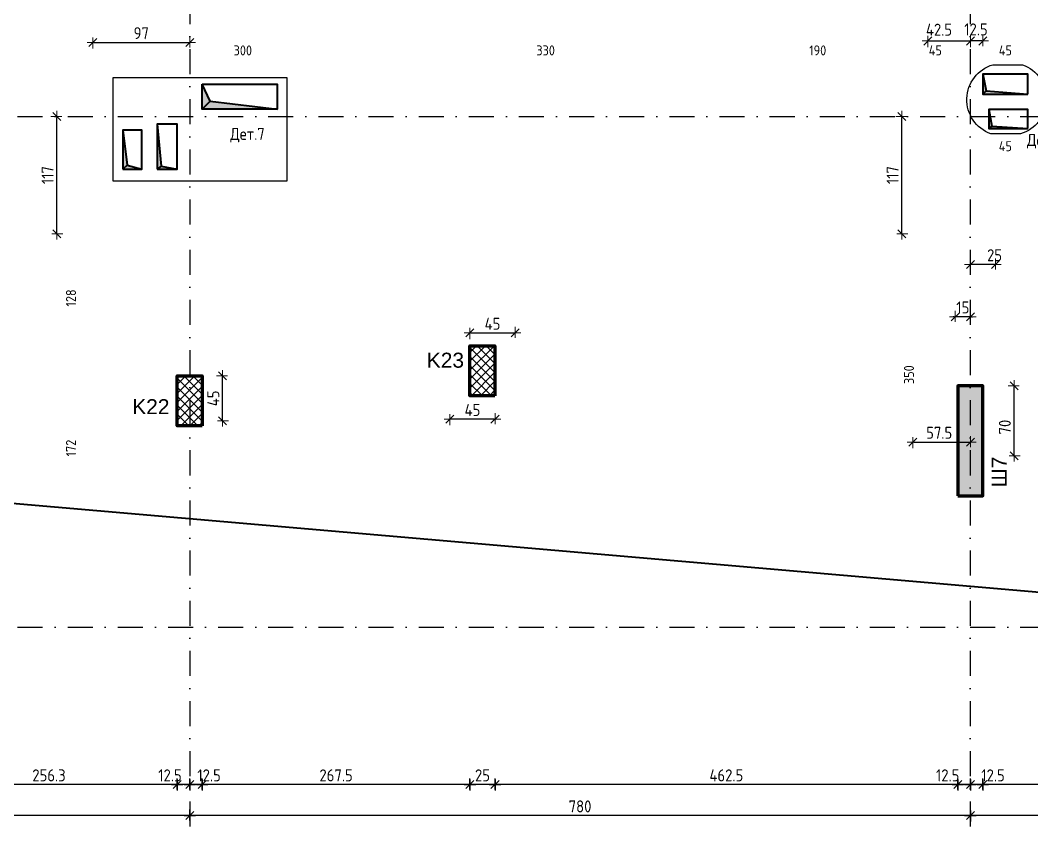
# Model space of a CAD drawing. Header units: millimetres. Extents: x -159 to 6378, y -1181 to 2393.
# Drawn here: x 774 to 1785, y 14 to 819 of the extents above; entities that cross this region are included whole.
import ezdxf

# ---------------------------------------------------------------- set-up
doc = ezdxf.new("R2010")
doc.units = ezdxf.units.MM
doc.header["$PDMODE"] = 35
doc.linetypes.add('DASHDOT', pattern=[1, 0.5, -0.25, 0, -0.25])
for name, color, linetype, lineweight in [('1K_arm_koti_x', 6, 'Continuous', 15), ('1K_arm_koti_x_us', 6, 'Continuous', 15), ('1K_arm_koti_y', 82, 'Continuous', 15), ('1K_arm_koti_y_us', 82, 'Continuous', 15), ('1K_dupki', 5, 'Continuous', 40), ('1K_kolony', 1, 'Continuous', 80), ('1K_kontur_04', 2, 'Continuous', 40), ('1K_koti_van6ni', 241, 'Continuous', 25), ('1K_shajby', 4, 'Continuous', 80), ('1K_strih', 31, 'Continuous', 25), ('1K_text-koloni', 3, 'Continuous', 35), ('1K_text-shajby', 3, 'Continuous', 35), ('1K_txt_otvori', 134, 'Continuous', 25)]:
    doc.layers.add(name, color=color, linetype=linetype, lineweight=lineweight)
for name, color, linetype in [('1K_AXIS', 7, 'DASHDOT'), ('1K_otvori-solid', 9, 'Continuous'), ('1K_shajby-solid', 9, 'Continuous')]:
    doc.layers.add(name, color=color, linetype=linetype)
doc.styles.add('DIM', font='romans.shx', dxfattribs={"width": 0.85})
doc.styles.add('Z1', font='ARIAL.TTF')
doc.dimstyles.new('obseg', dxfattribs={"dimtxt": 10, "dimasz": 1, "dimexe": 0.3, "dimexo": 0, "dimgap": 0, "dimtad": 0, "dimrnd": 1, "dimzin": 14, "dimdsep": 46, "dimtxsty": 'DIM', "dimblk": 'DIM2', "dimcen": 0.09, "dimse1": 1, "dimse2": 1, "dimsd1": 1, "dimsd2": 1, "dimclrd": 256, "dimclre": 256, "dimclrt": 256, "dimadec": 0, "dimazin": 0, "dimtfac": 2.307692, "dimtix": 1, "dimtmove": 2, "dimatfit": 3, "dimldrblk": 'DIM2', "dimfxl": 0, "dimtvp": 0.769231, "dimtolj": 1, "dimtzin": 14, "dimarcsym": 0})
doc.dimstyles.new('RAZR1', dxfattribs={"dimtxt": 12, "dimasz": 1, "dimexe": 0.3, "dimexo": 0, "dimgap": 0, "dimtad": 0, "dimrnd": 0.1, "dimzin": 14, "dimdsep": 46, "dimtxsty": 'DIM', "dimblk": 'DIM2', "dimcen": 0.09, "dimse1": 1, "dimse2": 1, "dimclrd": 256, "dimclre": 256, "dimclrt": 41, "dimadec": 8, "dimazin": 0, "dimtfac": 2.307692, "dimtix": 1, "dimtmove": 2, "dimatfit": 3, "dimldrblk": 'DIM2', "dimfxl": 0, "dimtvp": 0.769231, "dimtolj": 1, "dimtzin": 14, "dimarcsym": 0})

# ---------------------------------------------------------------- blocks, each defined once
blk = doc.blocks.new('*D6')
at = {"layer": 'Defpoints', "color": 0}
for p in [(832.4, 1083.5), (832.4, 1083.5), (832.4, 605.5)]:
    blk.add_point(p, dxfattribs=at)
at = {"layer": '1K_arm_koti_x', "insert": (824.7, 844.5), "char_height": 10, "attachment_point": 5, "rotation": 90, "style": 'DIM'}
blk.add_mtext('\\A1;478', dxfattribs=at)
blk = doc.blocks.new('DIM2')
for p, q in [((-5.7, 0), (5.7, 0)), ((4, 4), (-4, -4)), ((0, -5), (0, 6))]:
    blk.add_line(p, q)
blk = doc.blocks.new('*D23')
at = {"layer": 'Defpoints', "color": 0}
for p in [(832.4, 605.5), (832.4, 477), (832.4, 477)]:
    blk.add_point(p, dxfattribs=at)
at = {"layer": '1K_arm_koti_x', "insert": (824.7, 541.3), "char_height": 10, "attachment_point": 5, "rotation": 90, "style": 'DIM'}
blk.add_mtext('\\A1;128', dxfattribs=at)
blk = doc.blocks.new('*D24')
at = {"layer": 'Defpoints', "color": 0}
for p in [(1669.8, 605.5), (1669.8, 255.5), (1669.8, 255.5)]:
    blk.add_point(p, dxfattribs=at)
at = {"layer": '1K_arm_koti_x', "insert": (1662.1, 464.7), "char_height": 10, "attachment_point": 5, "rotation": 90, "style": 'DIM'}
blk.add_mtext('\\A1;350', dxfattribs=at)
blk = doc.blocks.new('*D25')
at = {"layer": '1K_arm_koti_x', "lineweight": -2}
blk.add_line((1747.4, 574.7), (1724.4, 574.7), dxfattribs=at)
at = {"layer": 'Defpoints', "color": 0}
for p in [(1723.4, 574.7), (1723.4, 560), (1748.4, 560)]:
    blk.add_point(p, dxfattribs=at)
at = {"layer": '1K_arm_koti_x', "lineweight": -2, "rotation": 180}
blk.add_blockref('DIM2', (1723.4, 574.7), dxfattribs=at)
at = {"layer": '1K_arm_koti_x', "lineweight": -2}
blk.add_blockref('DIM2', (1748.4, 574.7), dxfattribs=at)
at = {"layer": '1K_arm_koti_x', "color": 41, "insert": (1747.6, 584), "char_height": 12, "attachment_point": 5, "style": 'DIM'}
blk.add_mtext('\\A1;25', dxfattribs=at)
blk = doc.blocks.new('*D26')
at = {"layer": '1K_arm_koti_x', "lineweight": -2}
for p, q in [((1707.4, 522.6), (1706.4, 522.6)), ((1723.4, 522.6), (1708.4, 522.6)), ((1724.4, 522.6), (1725.4, 522.6))]:
    blk.add_line(p, q, dxfattribs=at)
at = {"layer": 'Defpoints', "color": 0}
for p in [(1708.4, 547.2), (1723.4, 547.2), (1708.4, 522.6)]:
    blk.add_point(p, dxfattribs=at)
at = {"layer": '1K_arm_koti_x', "lineweight": -2}
blk.add_blockref('DIM2', (1708.4, 522.6), dxfattribs=at)
at = {"layer": '1K_arm_koti_x', "lineweight": -2, "rotation": 180}
blk.add_blockref('DIM2', (1723.4, 522.6), dxfattribs=at)
at = {"layer": '1K_arm_koti_x', "color": 41, "insert": (1715.9, 531.8), "char_height": 12, "attachment_point": 5, "style": 'DIM'}
blk.add_mtext('\\A1;15', dxfattribs=at)
blk = doc.blocks.new('*D42')
at = {"layer": '1K_arm_koti_x', "lineweight": -2}
blk.add_line((1654.9, 606.5), (1654.9, 721.5), dxfattribs=at)
at = {"layer": 'Defpoints', "color": 0}
for p in [(1654.9, 722.5), (1723.4, 722.5), (1669.8, 605.5)]:
    blk.add_point(p, dxfattribs=at)
at = {"layer": '1K_arm_koti_x', "lineweight": -2}
for p, rotation in [((1654.9, 722.5), 90), ((1654.9, 605.5), 270)]:
    blk.add_blockref('DIM2', p, dxfattribs=dict(at, rotation=rotation))
at = {"layer": '1K_arm_koti_x', "color": 41, "insert": (1645.7, 664), "char_height": 12, "attachment_point": 5, "rotation": 90, "style": 'DIM'}
blk.add_mtext('\\A1;117', dxfattribs=at)
blk = doc.blocks.new('*D43')
at = {"layer": '1K_arm_koti_x', "lineweight": -2}
blk.add_line((810.5, 606.5), (810.5, 721.5), dxfattribs=at)
at = {"layer": 'Defpoints', "color": 0}
for p in [(810.5, 722.5), (943.4, 722.5), (832.4, 605.5)]:
    blk.add_point(p, dxfattribs=at)
at = {"layer": '1K_arm_koti_x', "lineweight": -2}
for p, rotation in [((810.5, 722.5), 90), ((810.5, 605.5), 270)]:
    blk.add_blockref('DIM2', p, dxfattribs=dict(at, rotation=rotation))
at = {"layer": '1K_arm_koti_x', "color": 41, "insert": (801.3, 664), "char_height": 12, "attachment_point": 5, "rotation": 90, "style": 'DIM'}
blk.add_mtext('\\A1;117', dxfattribs=at)
blk = doc.blocks.new('*D56')
at = {"layer": 'Defpoints', "color": 0}
for p in [(519.4, 780.9), (846.4, 780.9), (846.4, 780.9)]:
    blk.add_point(p, dxfattribs=at)
at = {"layer": '1K_arm_koti_y', "insert": (653.9, 788.6), "char_height": 10, "attachment_point": 5, "style": 'DIM'}
blk.add_mtext('\\A1;327', dxfattribs=at)
blk = doc.blocks.new('*D57')
at = {"layer": '1K_arm_koti_y', "lineweight": -2}
blk.add_line((847.4, 796.6), (942.4, 796.6), dxfattribs=at)
at = {"layer": 'Defpoints', "color": 0}
for p in [(943.4, 796.6), (846.4, 780.9), (943.4, 722.5)]:
    blk.add_point(p, dxfattribs=at)
at = {"layer": '1K_arm_koti_y', "lineweight": -2, "rotation": 180}
blk.add_blockref('DIM2', (846.4, 796.6), dxfattribs=at)
at = {"layer": '1K_arm_koti_y', "lineweight": -2}
blk.add_blockref('DIM2', (943.4, 796.6), dxfattribs=at)
at = {"layer": '1K_arm_koti_y', "color": 41, "insert": (894.9, 805.8), "char_height": 12, "attachment_point": 5, "style": 'DIM'}
blk.add_mtext('\\A1;97', dxfattribs=at)
blk = doc.blocks.new('*D58')
at = {"layer": 'Defpoints', "color": 0}
for p in [(846.4, 780.9), (1146.4, 780.9), (1146.4, 780.9)]:
    blk.add_point(p, dxfattribs=at)
at = {"layer": '1K_arm_koti_y', "insert": (996.4, 788.6), "char_height": 10, "attachment_point": 5, "style": 'DIM'}
blk.add_mtext('\\A1;300', dxfattribs=at)
blk = doc.blocks.new('*D60')
at = {"layer": 'Defpoints', "color": 0}
for p in [(1146.4, 780.9), (1475.9, 780.9), (1475.9, 780.9)]:
    blk.add_point(p, dxfattribs=at)
at = {"layer": '1K_arm_koti_y', "insert": (1299, 788.6), "char_height": 10, "attachment_point": 5, "style": 'DIM'}
blk.add_mtext('\\A1;330', dxfattribs=at)
blk = doc.blocks.new('*D65')
at = {"layer": 'Defpoints', "color": 0}
for p in [(832.4, 477), (832.4, 305.5), (832.4, 305.5)]:
    blk.add_point(p, dxfattribs=at)
at = {"layer": '1K_arm_koti_x', "insert": (824.7, 391.3), "char_height": 10, "attachment_point": 5, "rotation": 90, "style": 'DIM'}
blk.add_mtext('\\A1;172', dxfattribs=at)
blk = doc.blocks.new('*D67')
at = {"layer": '1K_arm_koti_x_us', "lineweight": -2}
blk.add_line((1224.4, 506.3), (1267.4, 506.3), dxfattribs=at)
at = {"layer": 'Defpoints', "color": 0}
for p in [(1268.4, 506.3), (1223.4, 455.4), (1268.4, 455.4)]:
    blk.add_point(p, dxfattribs=at)
at = {"layer": '1K_arm_koti_x_us', "lineweight": -2, "rotation": 180}
blk.add_blockref('DIM2', (1223.4, 506.3), dxfattribs=at)
at = {"layer": '1K_arm_koti_x_us', "lineweight": -2}
blk.add_blockref('DIM2', (1268.4, 506.3), dxfattribs=at)
at = {"layer": '1K_arm_koti_x_us', "color": 41, "insert": (1245.9, 515.5), "char_height": 12, "attachment_point": 5, "style": 'DIM'}
blk.add_mtext('\\A1;45', dxfattribs=at)
blk = doc.blocks.new('*D70')
at = {"layer": '1K_arm_koti_x_us', "lineweight": -2}
blk.add_line((1666.9, 397.3), (1722.4, 397.3), dxfattribs=at)
at = {"layer": 'Defpoints', "color": 0}
for p in [(1665.9, 427.2), (1723.4, 427.2), (1723.4, 397.3)]:
    blk.add_point(p, dxfattribs=at)
at = {"layer": '1K_arm_koti_x_us', "lineweight": -2, "rotation": 180}
blk.add_blockref('DIM2', (1665.9, 397.3), dxfattribs=at)
at = {"layer": '1K_arm_koti_x_us', "lineweight": -2}
blk.add_blockref('DIM2', (1723.4, 397.3), dxfattribs=at)
at = {"layer": '1K_arm_koti_x_us', "color": 41, "insert": (1692.3, 406.6), "char_height": 12, "attachment_point": 5, "style": 'DIM'}
blk.add_mtext('\\A1;57.5', dxfattribs=at)
blk = doc.blocks.new('*D71')
at = {"layer": '1K_arm_koti_x_us', "lineweight": -2}
blk.add_line((1247.4, 420.1), (1204.4, 420.1), dxfattribs=at)
at = {"layer": 'Defpoints', "color": 0}
for p in [(1203.4, 444.6), (1248.4, 443.5), (1203.4, 420.1)]:
    blk.add_point(p, dxfattribs=at)
at = {"layer": '1K_arm_koti_x_us', "lineweight": -2, "rotation": 180}
blk.add_blockref('DIM2', (1203.4, 420.1), dxfattribs=at)
at = {"layer": '1K_arm_koti_x_us', "lineweight": -2}
blk.add_blockref('DIM2', (1248.4, 420.1), dxfattribs=at)
at = {"layer": '1K_arm_koti_x_us', "color": 41, "insert": (1225.9, 429.4), "char_height": 12, "attachment_point": 5, "style": 'DIM'}
blk.add_mtext('\\A1;45', dxfattribs=at)
blk = doc.blocks.new('*D90')
at = {"layer": '1K_arm_koti_y_us', "lineweight": -2}
blk.add_line((1767.1, 384.5), (1767.1, 452.5), dxfattribs=at)
at = {"layer": 'Defpoints', "color": 0}
for p in [(1735.9, 453.5), (1767.1, 453.5), (1731.3, 383.5)]:
    blk.add_point(p, dxfattribs=at)
at = {"layer": '1K_arm_koti_y_us', "lineweight": -2}
for p, rotation in [((1767.1, 453.5), 90), ((1767.1, 383.5), 270)]:
    blk.add_blockref('DIM2', p, dxfattribs=dict(at, rotation=rotation))
at = {"layer": '1K_arm_koti_y_us', "color": 41, "insert": (1757.9, 412.3), "char_height": 12, "attachment_point": 5, "rotation": 90, "style": 'DIM'}
blk.add_mtext('\\A1;70', dxfattribs=at)
blk = doc.blocks.new('*D153')
at = {"layer": '1K_koti_van6ni', "lineweight": -2}
blk.add_line((118.6, 211.5), (118.6, 117), dxfattribs=at)
at = {"layer": 'Defpoints', "color": 0}
for p in [(286.4, 212.5), (118.6, 116), (4388.4, 116)]:
    blk.add_point(p, dxfattribs=at)
at = {"layer": '1K_koti_van6ni', "lineweight": -2}
for p, rotation in [((118.6, 212.5), 90), ((118.6, 116), 270)]:
    blk.add_blockref('DIM2', p, dxfattribs=dict(at, rotation=rotation))
at = {"layer": '1K_koti_van6ni', "color": 41, "insert": (109.4, 164.3), "char_height": 12, "attachment_point": 5, "rotation": 90, "style": 'DIM'}
blk.add_mtext('\\A1;96.5', dxfattribs=at)
blk = doc.blocks.new('*D159')
at = {"layer": '1K_koti_van6ni', "lineweight": -2}
blk.add_line((94.3, 211.5), (94.3, 117), dxfattribs=at)
at = {"layer": 'Defpoints', "color": 0}
for p in [(286.4, 212.5), (94.3, 116), (4388.4, 116)]:
    blk.add_point(p, dxfattribs=at)
at = {"layer": '1K_koti_van6ni', "lineweight": -2}
for p, rotation in [((94.3, 212.5), 90), ((94.3, 116), 270)]:
    blk.add_blockref('DIM2', p, dxfattribs=dict(at, rotation=rotation))
at = {"layer": '1K_koti_van6ni', "color": 41, "insert": (85.1, 164.3), "char_height": 12, "attachment_point": 5, "rotation": 90, "style": 'DIM'}
blk.add_mtext('\\A1;96.5', dxfattribs=at)
blk = doc.blocks.new('*D160')
at = {"layer": '1K_koti_van6ni', "lineweight": -2}
blk.add_line((68.1, 117), (68.1, 1497.5), dxfattribs=at)
at = {"layer": 'Defpoints', "color": 0}
for p in [(68.1, 1498.5), (313.9, 1498.5), (4388.4, 116)]:
    blk.add_point(p, dxfattribs=at)
at = {"layer": '1K_koti_van6ni', "lineweight": -2}
for p, rotation in [((68.1, 1498.5), 90), ((68.1, 116), 270)]:
    blk.add_blockref('DIM2', p, dxfattribs=dict(at, rotation=rotation))
at = {"layer": '1K_koti_van6ni', "color": 41, "insert": (58.8, 807.3), "char_height": 12, "attachment_point": 5, "rotation": 90, "style": 'DIM'}
blk.add_mtext('\\A1;1382.5', dxfattribs=at)
blk = doc.blocks.new('*D173')
at = {"layer": '1K_koti_van6ni', "lineweight": -2}
blk.add_line((2339.9, 55.2), (1736.9, 55.2), dxfattribs=at)
at = {"layer": 'Defpoints', "color": 0}
for p in [(2340.9, 378.5), (1735.9, 343.5), (1735.9, 55.2)]:
    blk.add_point(p, dxfattribs=at)
at = {"layer": '1K_koti_van6ni', "lineweight": -2}
blk.add_blockref('DIM2', (2340.9, 55.2), dxfattribs=at)
at = {"layer": '1K_koti_van6ni', "lineweight": -2, "rotation": 180}
blk.add_blockref('DIM2', (1735.9, 55.2), dxfattribs=at)
at = {"layer": '1K_koti_van6ni', "color": 41, "insert": (2038.4, 64.4), "char_height": 12, "attachment_point": 5, "style": 'DIM'}
blk.add_mtext('\\A1;605', dxfattribs=at)
blk = doc.blocks.new('*D174')
at = {"layer": '1K_koti_van6ni', "lineweight": -2}
blk.add_line((1734.9, 55.2), (1724.4, 55.2), dxfattribs=at)
at = {"layer": 'Defpoints', "color": 0}
for p in [(1735.9, 343.5), (1723.4, 212.5), (1723.4, 55.2)]:
    blk.add_point(p, dxfattribs=at)
at = {"layer": '1K_koti_van6ni', "lineweight": -2}
blk.add_blockref('DIM2', (1735.9, 55.2), dxfattribs=at)
at = {"layer": '1K_koti_van6ni', "lineweight": -2, "rotation": 180}
blk.add_blockref('DIM2', (1723.4, 55.2), dxfattribs=at)
at = {"layer": '1K_koti_van6ni', "color": 41, "insert": (1746.1, 64.4), "char_height": 12, "attachment_point": 5, "style": 'DIM'}
blk.add_mtext('\\A1;12.5', dxfattribs=at)
blk = doc.blocks.new('*D175')
at = {"layer": '1K_koti_van6ni', "lineweight": -2}
blk.add_line((1722.4, 55.2), (1711.9, 55.2), dxfattribs=at)
at = {"layer": 'Defpoints', "color": 0}
for p in [(1710.9, 343.5), (1723.4, 212.5), (1710.9, 55.2)]:
    blk.add_point(p, dxfattribs=at)
at = {"layer": '1K_koti_van6ni', "lineweight": -2}
blk.add_blockref('DIM2', (1723.4, 55.2), dxfattribs=at)
at = {"layer": '1K_koti_van6ni', "lineweight": -2, "rotation": 180}
blk.add_blockref('DIM2', (1710.9, 55.2), dxfattribs=at)
at = {"layer": '1K_koti_van6ni', "color": 41, "insert": (1700.8, 64.4), "char_height": 12, "attachment_point": 5, "style": 'DIM'}
blk.add_mtext('\\A1;12.5', dxfattribs=at)
blk = doc.blocks.new('*D176')
at = {"layer": '1K_koti_van6ni', "lineweight": -2}
blk.add_line((1709.9, 55.2), (1249.4, 55.2), dxfattribs=at)
at = {"layer": 'Defpoints', "color": 0}
for p in [(1248.4, 443.5), (1710.9, 343.5), (1248.4, 55.2)]:
    blk.add_point(p, dxfattribs=at)
at = {"layer": '1K_koti_van6ni', "lineweight": -2}
blk.add_blockref('DIM2', (1710.9, 55.2), dxfattribs=at)
at = {"layer": '1K_koti_van6ni', "lineweight": -2, "rotation": 180}
blk.add_blockref('DIM2', (1248.4, 55.2), dxfattribs=at)
at = {"layer": '1K_koti_van6ni', "color": 41, "insert": (1479.6, 64.4), "char_height": 12, "attachment_point": 5, "style": 'DIM'}
blk.add_mtext('\\A1;462.5', dxfattribs=at)
blk = doc.blocks.new('*D177')
at = {"layer": '1K_koti_van6ni', "lineweight": -2}
blk.add_line((1247.4, 55.2), (1224.4, 55.2), dxfattribs=at)
at = {"layer": 'Defpoints', "color": 0}
for p in [(1223.4, 443.5), (1248.4, 443.5), (1223.4, 55.2)]:
    blk.add_point(p, dxfattribs=at)
at = {"layer": '1K_koti_van6ni', "lineweight": -2}
blk.add_blockref('DIM2', (1248.4, 55.2), dxfattribs=at)
at = {"layer": '1K_koti_van6ni', "lineweight": -2, "rotation": 180}
blk.add_blockref('DIM2', (1223.4, 55.2), dxfattribs=at)
at = {"layer": '1K_koti_van6ni', "color": 41, "insert": (1235.9, 64.4), "char_height": 12, "attachment_point": 5, "style": 'DIM'}
blk.add_mtext('\\A1;25', dxfattribs=at)
blk = doc.blocks.new('*D178')
at = {"layer": '1K_koti_van6ni', "lineweight": -2}
blk.add_line((1222.4, 55.2), (956.9, 55.2), dxfattribs=at)
at = {"layer": 'Defpoints', "color": 0}
for p in [(1223.4, 443.5), (955.9, 413.5), (955.9, 55.2)]:
    blk.add_point(p, dxfattribs=at)
at = {"layer": '1K_koti_van6ni', "lineweight": -2}
blk.add_blockref('DIM2', (1223.4, 55.2), dxfattribs=at)
at = {"layer": '1K_koti_van6ni', "lineweight": -2, "rotation": 180}
blk.add_blockref('DIM2', (955.9, 55.2), dxfattribs=at)
at = {"layer": '1K_koti_van6ni', "color": 41, "insert": (1089.6, 64.4), "char_height": 12, "attachment_point": 5, "style": 'DIM'}
blk.add_mtext('\\A1;267.5', dxfattribs=at)
blk = doc.blocks.new('*D179')
at = {"layer": '1K_koti_van6ni', "lineweight": -2}
blk.add_line((954.9, 55.2), (944.4, 55.2), dxfattribs=at)
at = {"layer": 'Defpoints', "color": 0}
for p in [(955.9, 413.5), (943.4, 212.5), (943.4, 55.2)]:
    blk.add_point(p, dxfattribs=at)
at = {"layer": '1K_koti_van6ni', "lineweight": -2}
blk.add_blockref('DIM2', (955.9, 55.2), dxfattribs=at)
at = {"layer": '1K_koti_van6ni', "lineweight": -2, "rotation": 180}
blk.add_blockref('DIM2', (943.4, 55.2), dxfattribs=at)
at = {"layer": '1K_koti_van6ni', "color": 41, "insert": (962.7, 64.4), "char_height": 12, "attachment_point": 5, "style": 'DIM'}
blk.add_mtext('\\A1;12.5', dxfattribs=at)
blk = doc.blocks.new('*D180')
at = {"layer": '1K_koti_van6ni', "lineweight": -2}
blk.add_line((942.4, 55.2), (931.9, 55.2), dxfattribs=at)
at = {"layer": 'Defpoints', "color": 0}
for p in [(930.9, 413.5), (943.4, 212.5), (930.9, 55.2)]:
    blk.add_point(p, dxfattribs=at)
at = {"layer": '1K_koti_van6ni', "lineweight": -2}
blk.add_blockref('DIM2', (943.4, 55.2), dxfattribs=at)
at = {"layer": '1K_koti_van6ni', "lineweight": -2, "rotation": 180}
blk.add_blockref('DIM2', (930.9, 55.2), dxfattribs=at)
at = {"layer": '1K_koti_van6ni', "color": 41, "insert": (923.6, 64.4), "char_height": 12, "attachment_point": 5, "style": 'DIM'}
blk.add_mtext('\\A1;12.5', dxfattribs=at)
blk = doc.blocks.new('*D181')
at = {"layer": '1K_koti_van6ni', "lineweight": -2}
blk.add_line((929.9, 55.2), (675.5, 55.2), dxfattribs=at)
at = {"layer": 'Defpoints', "color": 0}
for p in [(674.5, 430.6), (930.9, 413.5), (674.5, 55.2)]:
    blk.add_point(p, dxfattribs=at)
at = {"layer": '1K_koti_van6ni', "lineweight": -2}
blk.add_blockref('DIM2', (930.9, 55.2), dxfattribs=at)
at = {"layer": '1K_koti_van6ni', "lineweight": -2, "rotation": 180}
blk.add_blockref('DIM2', (674.5, 55.2), dxfattribs=at)
at = {"layer": '1K_koti_van6ni', "color": 41, "insert": (802.7, 64.4), "char_height": 12, "attachment_point": 5, "style": 'DIM'}
blk.add_mtext('\\A1;256.3', dxfattribs=at)
blk = doc.blocks.new('*D192')
at = {"layer": '1K_koti_van6ni', "lineweight": -2}
blk.add_line((2352.4, 24.2), (1724.4, 24.2), dxfattribs=at)
at = {"layer": 'Defpoints', "color": 0}
for p in [(1723.4, 212.5), (2353.4, 221.9), (1723.4, 24.2)]:
    blk.add_point(p, dxfattribs=at)
at = {"layer": '1K_koti_van6ni', "lineweight": -2, "rotation": 180}
blk.add_blockref('DIM2', (1723.4, 24.2), dxfattribs=at)
at = {"layer": '1K_koti_van6ni', "lineweight": -2}
blk.add_blockref('DIM2', (2353.4, 24.2), dxfattribs=at)
at = {"layer": '1K_koti_van6ni', "color": 41, "insert": (2038.4, 33.4), "char_height": 12, "attachment_point": 5, "style": 'DIM'}
blk.add_mtext('\\A1;630', dxfattribs=at)
blk = doc.blocks.new('*D193')
at = {"layer": '1K_koti_van6ni', "lineweight": -2}
blk.add_line((1722.4, 24.2), (944.4, 24.2), dxfattribs=at)
at = {"layer": 'Defpoints', "color": 0}
for p in [(943.4, 212.5), (1723.4, 212.5), (943.4, 24.2)]:
    blk.add_point(p, dxfattribs=at)
at = {"layer": '1K_koti_van6ni', "lineweight": -2, "rotation": 180}
blk.add_blockref('DIM2', (943.4, 24.2), dxfattribs=at)
at = {"layer": '1K_koti_van6ni', "lineweight": -2}
blk.add_blockref('DIM2', (1723.4, 24.2), dxfattribs=at)
at = {"layer": '1K_koti_van6ni', "color": 41, "insert": (1333.4, 33.4), "char_height": 12, "attachment_point": 5, "style": 'DIM'}
blk.add_mtext('\\A1;780', dxfattribs=at)
blk = doc.blocks.new('*D194')
at = {"layer": '1K_koti_van6ni', "lineweight": -2}
blk.add_line((942.4, 24.2), (287.4, 24.2), dxfattribs=at)
at = {"layer": 'Defpoints', "color": 0}
for p in [(286.4, 212.5), (943.4, 212.5), (286.4, 24.2)]:
    blk.add_point(p, dxfattribs=at)
at = {"layer": '1K_koti_van6ni', "lineweight": -2, "rotation": 180}
blk.add_blockref('DIM2', (286.4, 24.2), dxfattribs=at)
at = {"layer": '1K_koti_van6ni', "lineweight": -2}
blk.add_blockref('DIM2', (943.4, 24.2), dxfattribs=at)
at = {"layer": '1K_koti_van6ni', "color": 41, "insert": (614.9, 33.4), "char_height": 12, "attachment_point": 5, "style": 'DIM'}
blk.add_mtext('\\A1;657', dxfattribs=at)
blk = doc.blocks.new('*D196')
at = {"layer": '1K_koti_van6ni', "lineweight": -2}
blk.add_line((192.4, -4.2), (4387.4, -4.2), dxfattribs=at)
at = {"layer": 'Defpoints', "color": 0}
for p in [(191.4, 1193.5), (4388.4, 116), (4388.4, -4.2)]:
    blk.add_point(p, dxfattribs=at)
at = {"layer": '1K_koti_van6ni', "lineweight": -2, "rotation": 180}
blk.add_blockref('DIM2', (191.4, -4.2), dxfattribs=at)
at = {"layer": '1K_koti_van6ni', "lineweight": -2}
blk.add_blockref('DIM2', (4388.4, -4.2), dxfattribs=at)
at = {"layer": '1K_koti_van6ni', "color": 41, "insert": (2289.9, 5), "char_height": 12, "attachment_point": 5, "style": 'DIM'}
blk.add_mtext('\\A1;4197', dxfattribs=at)
blk = doc.blocks.new('*D233')
at = {"layer": '1K_arm_koti_y_us', "lineweight": -2}
blk.add_line((976.1, 419.5), (976.1, 462.5), dxfattribs=at)
at = {"layer": 'Defpoints', "color": 0}
for p in [(950.3, 463.5), (976.1, 463.5), (950.3, 418.5)]:
    blk.add_point(p, dxfattribs=at)
at = {"layer": '1K_arm_koti_y_us', "lineweight": -2}
for p, rotation in [((976.1, 463.5), 90), ((976.1, 418.5), 270)]:
    blk.add_blockref('DIM2', p, dxfattribs=dict(at, rotation=rotation))
at = {"layer": '1K_arm_koti_y_us', "color": 41, "insert": (966.9, 441), "char_height": 12, "attachment_point": 5, "rotation": 90, "style": 'DIM'}
blk.add_mtext('\\A1;45', dxfattribs=at)
blk = doc.blocks.new('*D308')
at = {"layer": 'Defpoints', "color": 0}
for p in [(1780.9, 780.9), (1945.4, 780.9), (1945.4, 780.9)]:
    blk.add_point(p, dxfattribs=at)
at = {"layer": '1K_arm_koti_y', "insert": (1863.1, 788.6), "char_height": 10, "attachment_point": 5, "style": 'DIM'}
blk.add_mtext('\\A1;164', dxfattribs=at)
blk = doc.blocks.new('*D309')
at = {"layer": '1K_arm_koti_y', "lineweight": -2}
blk.add_line((1681.9, 798), (1722.4, 798), dxfattribs=at)
at = {"layer": 'Defpoints', "color": 0}
for p in [(1723.4, 798), (1680.9, 780.9), (1723.4, 722.5)]:
    blk.add_point(p, dxfattribs=at)
at = {"layer": '1K_arm_koti_y', "lineweight": -2, "rotation": 180}
blk.add_blockref('DIM2', (1680.9, 798), dxfattribs=at)
at = {"layer": '1K_arm_koti_y', "lineweight": -2}
blk.add_blockref('DIM2', (1723.4, 798), dxfattribs=at)
at = {"layer": '1K_arm_koti_y', "color": 41, "insert": (1692.1, 809.3), "char_height": 12, "attachment_point": 5, "style": 'DIM'}
blk.add_mtext('\\A1;42.5', dxfattribs=at)
blk = doc.blocks.new('*D310')
at = {"layer": 'Defpoints', "color": 0}
for p in [(1475.9, 780.9), (1665.9, 780.9), (1665.9, 780.9)]:
    blk.add_point(p, dxfattribs=at)
at = {"layer": '1K_arm_koti_y', "insert": (1570.9, 788.6), "char_height": 10, "attachment_point": 5, "style": 'DIM'}
blk.add_mtext('\\A1;190', dxfattribs=at)
blk = doc.blocks.new('*D311')
at = {"layer": 'Defpoints', "color": 0}
for p in [(1735.9, 780.9), (1735.9, 780.9), (1780.9, 780.9)]:
    blk.add_point(p, dxfattribs=at)
at = {"layer": '1K_arm_koti_y', "insert": (1758.4, 788.6), "char_height": 10, "attachment_point": 5, "style": 'DIM'}
blk.add_mtext('\\A1;45', dxfattribs=at)
blk = doc.blocks.new('*D312')
at = {"layer": '1K_arm_koti_y', "lineweight": -2}
blk.add_line((1734.9, 798), (1724.4, 798), dxfattribs=at)
at = {"layer": 'Defpoints', "color": 0}
for p in [(1723.4, 798), (1723.4, 780.9), (1735.9, 780.9)]:
    blk.add_point(p, dxfattribs=at)
at = {"layer": '1K_arm_koti_y', "lineweight": -2, "rotation": 180}
blk.add_blockref('DIM2', (1723.4, 798), dxfattribs=at)
at = {"layer": '1K_arm_koti_y', "lineweight": -2}
blk.add_blockref('DIM2', (1735.9, 798), dxfattribs=at)
at = {"layer": '1K_arm_koti_y', "color": 41, "insert": (1729, 809.6), "char_height": 12, "attachment_point": 5, "style": 'DIM'}
blk.add_mtext('\\A1;12.5', dxfattribs=at)
blk = doc.blocks.new('*D313')
at = {"layer": 'Defpoints', "color": 0}
for p in [(1735.9, 685.2), (1780.9, 685.2), (1780.9, 685.2)]:
    blk.add_point(p, dxfattribs=at)
at = {"layer": '1K_arm_koti_y', "insert": (1758.4, 692.9), "char_height": 10, "attachment_point": 5, "style": 'DIM'}
blk.add_mtext('\\A1;45', dxfattribs=at)
blk = doc.blocks.new('*D315')
at = {"layer": 'Defpoints', "color": 0}
for p in [(1665.9, 780.9), (1710.9, 780.9), (1710.9, 780.9)]:
    blk.add_point(p, dxfattribs=at)
at = {"layer": '1K_arm_koti_y', "insert": (1688.4, 788.6), "char_height": 10, "attachment_point": 5, "style": 'DIM'}
blk.add_mtext('\\A1;45', dxfattribs=at)

msp = doc.modelspace()

# ---------------------------------------------------------------- hatches: boundary and pattern name
at = {"layer": '1K_otvori-solid'}
h = msp.add_hatch(color=256, dxfattribs=at)
h.paths.add_polyline_path([(1739.242, 748.354), (1735.858, 765.016), (1735.858, 745.016)])
h.paths.add_polyline_path([(1739.242, 748.354), (1735.858, 745.016), (1780.858, 745.016)])
h = msp.add_hatch(color=256, dxfattribs=at)
h.paths.add_polyline_path([(955.858, 755.016), (955.858, 730.016), (963.843, 738.002)])
h.paths.add_polyline_path([(1030.858, 730.016), (963.843, 738.002), (955.858, 730.016)])
h = msp.add_hatch(color=256, dxfattribs=at)
h.paths.add_polyline_path([(1741.858, 729.516), (1741.858, 710.516), (1744.818, 712.922)])
h.paths.add_polyline_path([(1744.818, 712.922), (1741.858, 710.516), (1780.858, 710.516)])
h = msp.add_hatch(color=256, dxfattribs=at)
h.paths.add_polyline_path([(876.358, 709.016), (876.358, 670.016), (880.697, 674.049)])
h.paths.add_polyline_path([(895.358, 670.016), (880.697, 674.049), (876.358, 670.016)])
h = msp.add_hatch(color=256, dxfattribs=at)
h.paths.add_polyline_path([(910.858, 715.016), (910.858, 670.016), (914.937, 673.057)])
h.paths.add_polyline_path([(914.937, 673.057), (910.858, 670.016), (930.858, 670.016)])
at = {"layer": '1K_shajby-solid'}
msp.add_hatch(color=256, dxfattribs=at).paths.add_polyline_path([(1735.858, 453.516), (1710.858, 453.516), (1710.858, 343.516), (1735.858, 343.516)])
at = {"layer": '1K_strih'}
h = msp.add_hatch(dxfattribs=at)
h.set_pattern_fill('ANSI37', color=256, scale=2, style=0)
h.paths.add_polyline_path([(1248.358, 493.516), (1223.358, 493.516), (1223.358, 443.516), (1248.358, 443.516)])
h = msp.add_hatch(dxfattribs=at)
h.set_pattern_fill('ANSI37', color=256, scale=2, style=0)
h.paths.add_polyline_path([(955.858, 463.516), (930.858, 463.516), (930.858, 413.516), (955.858, 413.516)])

# ---------------------------------------------------------------- linework, layer by layer
at = {"layer": '1K_AXIS', "ltscale": 50}
for p, q in [((943.358, 1641.582), (943.358, -40.511)), ((1723.358, 1641.582), (1723.358, -40.511)), ((19.855, 722.516), (4527.734, 722.516)), ((19.855, 212.516), (4527.734, 212.516))]:
    msp.add_line(p, q, dxfattribs=at)
at = {"layer": '1K_dupki'}
for p, q in [((963.843, 738.002), (955.858, 755.016)), ((955.858, 730.016), (963.843, 738.002)), ((963.843, 738.002), (1030.858, 730.016)), ((880.697, 674.049), (876.358, 670.016)), ((914.937, 673.057), (910.858, 670.016))]:
    msp.add_line(p, q, dxfattribs=at)
for points in [[(1780.858, 745.016), (1780.858, 765.016), (1735.858, 765.016), (1735.858, 745.016)], [(955.858, 755.016), (1030.858, 755.016), (1030.858, 730.016), (955.858, 730.016)], [(1780.858, 710.516), (1780.858, 729.516), (1741.858, 729.516), (1741.858, 710.516)], [(876.358, 670.016), (895.358, 670.016), (895.358, 709.016), (876.358, 709.016)], [(910.858, 670.016), (930.858, 670.016), (930.858, 715.016), (910.858, 715.016)]]:
    msp.add_lwpolyline(points, close=True, dxfattribs=at)
for points in [[(1735.858, 765.016), (1739.242, 748.354), (1780.858, 745.016)], [(1739.242, 748.354), (1735.858, 745.016)], [(1741.858, 729.516), (1744.818, 712.922), (1780.858, 710.516)], [(876.358, 709.016), (880.697, 674.049), (895.358, 670.016)], [(910.858, 715.016), (914.937, 673.057), (930.858, 670.016)], [(1744.818, 712.922), (1741.858, 710.516)]]:
    msp.add_lwpolyline(points, dxfattribs=at)
at = {"layer": '1K_kolony'}
for points in [[(1248.358, 443.516), (1223.358, 443.516), (1223.358, 493.516), (1248.358, 493.516)], [(955.858, 413.516), (930.858, 413.516), (930.858, 463.516), (955.858, 463.516)]]:
    msp.add_lwpolyline(points, close=True, dxfattribs=at)
at = {"layer": '1K_kontur_04'}
msp.add_lwpolyline([(3237.358, 1498.516), (1472.858, 1498.516), (1472.858, 1353.516), (1197.358, 1353.516), (1197.358, 1498.516), (313.858, 1498.516), (313.858, 1348.516), (297.358, 1348.516), (297.358, 1193.516), (191.358, 1193.516), (191.358, 605.516), (297.358, 605.516), (297.358, 477.016), (519.358, 477.016), (519.358, 357.483), (2715.858, 167.561), (2715.858, 237.244), (2980.858, 211.131)], dxfattribs=at)
at = {"layer": '1K_shajby'}
msp.add_lwpolyline([(1710.858, 343.516), (1735.858, 343.516), (1735.858, 453.516), (1710.858, 453.516)], close=True, dxfattribs=at)
at = {"layer": '1K_txt_otvori'}
msp.add_lwpolyline([(1745.925, 774.316), (1775.538, 774.316, -0.72304677), (1773.503, 705.194), (1743.89, 705.194, -0.72304677)], format="xyb", close=True, dxfattribs=at)
msp.add_lwpolyline([(866.759, 761.397), (1040.47, 761.397), (1040.47, 658.063), (866.759, 658.063)], close=True, dxfattribs=at)

# ---------------------------------------------------------------- texts
at = {"layer": '1K_text-koloni', "style": 'Z1'}
for s, p in [('K23', (1180.212, 471.623, 0)), ('K22', (885.836, 425.212, 0))]:
    msp.add_text(s, height=15, dxfattribs=at).set_placement(p)
at = {"layer": '1K_text-shajby', "style": 'Z1'}
msp.add_text('Ш7', height=15, rotation=90, dxfattribs=at).set_placement((1759.767, 351.943))
at = {"layer": '1K_txt_otvori', "style": 'DIM', "width": 0.85}
for s, p in [('Дет.7', (983.765, 699.203)), ('Дет.2', (1779.951, 693.226))]:
    msp.add_text(s, height=12, dxfattribs=at).set_placement(p)

# ---------------------------------------------------------------- dimensions: what is measured, and where the dimension line sits
at = {"layer": '1K_arm_koti_x'}
for base, p1, p2, angle, dimstyle, picture, middle in [((832.382, 1083.516), (832.382, 605.516), (832.382, 1083.516), 270, 'obseg', '*D6', (824.69, 844.516)), ((810.508, 722.516), (832.382, 605.516), (943.358, 722.516), 90, 'RAZR1', '*D43', (801.277, 664.016)), ((1654.887, 722.516), (1669.759, 605.516), (1723.358, 722.516), 90, 'RAZR1', '*D42', (1645.657, 664.016)), ((832.382, 477.016), (832.382, 605.516), (832.382, 477.016), 90, 'obseg', '*D23', (824.69, 541.266)), ((832.382, 305.516), (832.382, 477.016), (832.382, 305.516), 270, 'obseg', '*D65', (824.69, 391.266))]:
    dim = msp.add_linear_dim(base=base, p1=p1, p2=p2, angle=angle, dimstyle=dimstyle, dxfattribs=at)
    dim.commit()
    dim.dimension.update_dxf_attribs({"geometry": picture, "text_midpoint": middle})
dim = msp.add_linear_dim(base=(1669.759, 255.516), p1=(1669.759, 605.516), p2=(1669.759, 255.516), angle=90, dimstyle='obseg', dxfattribs=at)
dim.commit()
dim.dimension.update_dxf_attribs({"geometry": '*D24', "text_midpoint": (1662.067, 464.661), "dimtype": 160})
dim = msp.add_linear_dim(base=(1723.358, 574.736), p1=(1748.384, 560.011), p2=(1723.358, 560.011), dimstyle='RAZR1', dxfattribs=at)
dim.commit()
dim.dimension.update_dxf_attribs({"geometry": '*D25', "text_midpoint": (1747.625, 583.967), "dimtype": 160})
dim = msp.add_linear_dim(base=(1708.358, 522.614), p1=(1723.358, 547.168), p2=(1708.358, 547.168), dimstyle='RAZR1', dxfattribs=at)
dim.commit()
dim.dimension.update_dxf_attribs({"geometry": '*D26', "text_midpoint": (1715.858, 531.845)})
at = {"layer": '1K_arm_koti_x_us'}
for base, p1, p2, picture, middle in [((1268.358, 506.314), (1223.358, 455.435), (1268.358, 455.435), '*D67', (1245.858, 515.545)), ((1203.358, 420.129), (1248.358, 443.516), (1203.358, 444.613), '*D71', (1225.858, 429.36))]:
    dim = msp.add_linear_dim(base=base, p1=p1, p2=p2, dimstyle='RAZR1', dxfattribs=at)
    dim.commit()
    dim.dimension.update_dxf_attribs({"geometry": picture, "text_midpoint": middle})
dim = msp.add_linear_dim(base=(1723.358, 397.32), p1=(1665.858, 427.174), p2=(1723.358, 427.174), dimstyle='RAZR1', dxfattribs=at)
dim.commit()
dim.dimension.update_dxf_attribs({"geometry": '*D70', "text_midpoint": (1692.303, 406.551), "dimtype": 160})
at = {"layer": '1K_arm_koti_y'}
for base, p1, p2, dimstyle, picture, middle in [((943.358, 796.598), (846.358, 780.939), (943.358, 722.516), 'RAZR1', '*D57', (894.858, 805.829)), ((1146.358, 780.939), (846.358, 780.939), (1146.358, 780.939), 'obseg', '*D58', (996.358, 788.631)), ((1665.858, 780.939), (1475.858, 780.939), (1665.858, 780.939), 'obseg', '*D310', (1570.858, 788.631)), ((1710.858, 780.939), (1665.858, 780.939), (1710.858, 780.939), 'obseg', '*D315', (1688.358, 788.631)), ((1735.858, 780.939), (1780.858, 780.939), (1735.858, 780.939), 'obseg', '*D311', (1758.358, 788.631)), ((1945.358, 780.939), (1780.858, 780.939), (1945.358, 780.939), 'obseg', '*D308', (1863.108, 788.631)), ((1780.858, 685.214), (1735.858, 685.214), (1780.858, 685.214), 'obseg', '*D313', (1758.358, 692.906))]:
    dim = msp.add_linear_dim(base=base, p1=p1, p2=p2, dimstyle=dimstyle, dxfattribs=at)
    dim.commit()
    dim.dimension.update_dxf_attribs({"geometry": picture, "text_midpoint": middle})
for base, p1, p2, dimstyle, picture, middle in [((1723.358, 798.003), (1680.858, 780.939), (1723.358, 722.516), 'RAZR1', '*D309', (1692.108, 809.326)), ((1723.358, 798.003), (1735.858, 780.939), (1723.358, 780.939), 'RAZR1', '*D312', (1729.015, 809.624)), ((846.358, 780.939), (519.358, 780.939), (846.358, 780.939), 'obseg', '*D56', (653.867, 788.631)), ((1475.858, 780.939), (1146.358, 780.939), (1475.858, 780.939), 'obseg', '*D60', (1298.953, 788.631))]:
    dim = msp.add_linear_dim(base=base, p1=p1, p2=p2, dimstyle=dimstyle, dxfattribs=at)
    dim.commit()
    dim.dimension.update_dxf_attribs({"geometry": picture, "text_midpoint": middle, "dimtype": 160})
at = {"layer": '1K_arm_koti_y_us'}
dim = msp.add_linear_dim(base=(976.094, 463.516), p1=(950.283, 418.516), p2=(950.283, 463.516), angle=90, dimstyle='RAZR1', dxfattribs=at)
dim.commit()
dim.dimension.update_dxf_attribs({"geometry": '*D233', "text_midpoint": (966.863, 441.016)})
dim = msp.add_linear_dim(base=(1767.109, 453.516), p1=(1731.267, 383.516), p2=(1735.858, 453.516), angle=90, dimstyle='RAZR1', dxfattribs=at)
dim.commit()
dim.dimension.update_dxf_attribs({"geometry": '*D90', "text_midpoint": (1757.878, 412.259), "dimtype": 160})
at = {"layer": '1K_koti_van6ni'}
for base, p1, p2, picture, middle in [((68.051, 1498.516), (4388.358, 116.016), (313.858, 1498.516), '*D160', (58.82, 807.266)), ((94.286, 116.016), (286.358, 212.516), (4388.358, 116.016), '*D159', (85.055, 164.266)), ((118.624, 116.016), (286.358, 212.516), (4388.358, 116.016), '*D153', (109.394, 164.266))]:
    dim = msp.add_linear_dim(base=base, p1=p1, p2=p2, angle=90, dimstyle='RAZR1', dxfattribs=at)
    dim.commit()
    dim.dimension.update_dxf_attribs({"geometry": picture, "text_midpoint": middle})
for base, p1, p2, picture, middle in [((4388.358, -4.224), (191.358, 1193.516), (4388.358, 116.016), '*D196', (2289.858, 5.007)), ((955.858, 55.198), (1223.358, 443.516), (955.858, 413.516), '*D178', (1089.608, 64.428)), ((1223.358, 55.198), (1248.358, 443.516), (1223.358, 443.516), '*D177', (1235.858, 64.428)), ((1248.358, 55.198), (1710.858, 343.516), (1248.358, 443.516), '*D176', (1479.608, 64.428)), ((674.539, 55.198), (930.858, 413.516), (674.539, 430.635), '*D181', (802.698, 64.428)), ((1735.858, 55.198), (2340.858, 378.516), (1735.858, 343.516), '*D173', (2038.358, 64.428)), ((286.358, 24.167), (943.358, 212.516), (286.358, 212.516), '*D194', (614.858, 33.397)), ((943.358, 24.167), (1723.358, 212.516), (943.358, 212.516), '*D193', (1333.358, 33.397)), ((1723.358, 24.167), (2353.358, 221.926), (1723.358, 212.516), '*D192', (2038.358, 33.397))]:
    dim = msp.add_linear_dim(base=base, p1=p1, p2=p2, dimstyle='RAZR1', dxfattribs=at)
    dim.commit()
    dim.dimension.update_dxf_attribs({"geometry": picture, "text_midpoint": middle})
for base, p1, p2, picture, middle in [((930.858, 55.198), (943.358, 212.516), (930.858, 413.516), '*D180', (923.635, 64.428)), ((943.358, 55.198), (955.858, 413.516), (943.358, 212.516), '*D179', (962.709, 64.428)), ((1710.858, 55.198), (1723.358, 212.516), (1710.858, 343.516), '*D175', (1700.837, 64.428)), ((1723.358, 55.198), (1735.858, 343.516), (1723.358, 212.516), '*D174', (1746.065, 64.428))]:
    dim = msp.add_linear_dim(base=base, p1=p1, p2=p2, dimstyle='RAZR1', dxfattribs=at)
    dim.commit()
    dim.dimension.update_dxf_attribs({"geometry": picture, "text_midpoint": middle, "dimtype": 160})

doc.saveas('drawing.dxf')
